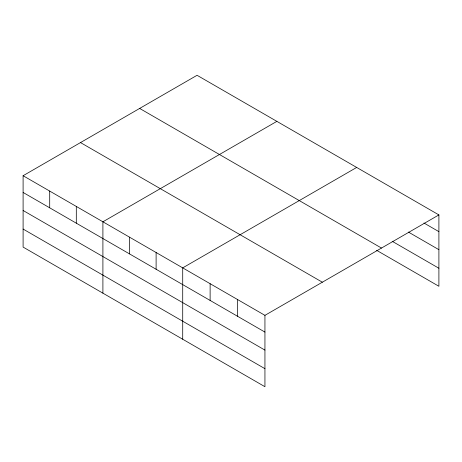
<?xml version="1.0" encoding="UTF-8"?>
<svg xmlns="http://www.w3.org/2000/svg" width="462" height="462" viewBox="0 0 462 462"><rect width="100%" height="100%" fill="white"/><g stroke="black" fill="none" stroke-linecap="round" stroke-linejoin="round"><path stroke-width="0.69" d="M23.1 175.722L264.94 315.35L264.94 386.711L23.1 247.089L23.1 175.722L197.06 75.289L438.9 214.911L438.9 286.278L376.605 250.312M276.865 121.362L102.905 221.8L102.905 293.162M356.676 167.44L182.715 267.873L182.715 339.241M264.94 315.35L438.9 214.911M423.949 223.019L438.9 231.647M408.379 232.051L438.9 249.676M392.18 241.28L438.9 268.249M139.651 108.431L381.491 248.059M80.509 142.579L322.349 282.207M23.1 192.458L264.94 332.086M23.1 210.487L264.94 350.109M23.1 229.06L264.94 368.682M237.532 299.526L237.532 316.256M210.123 283.697L210.123 300.433M156.11 252.518L156.11 269.254M129.51 237.156L129.51 253.892M76.305 206.439L76.305 223.175M49.7 191.083L49.7 207.819"/></g></svg>
